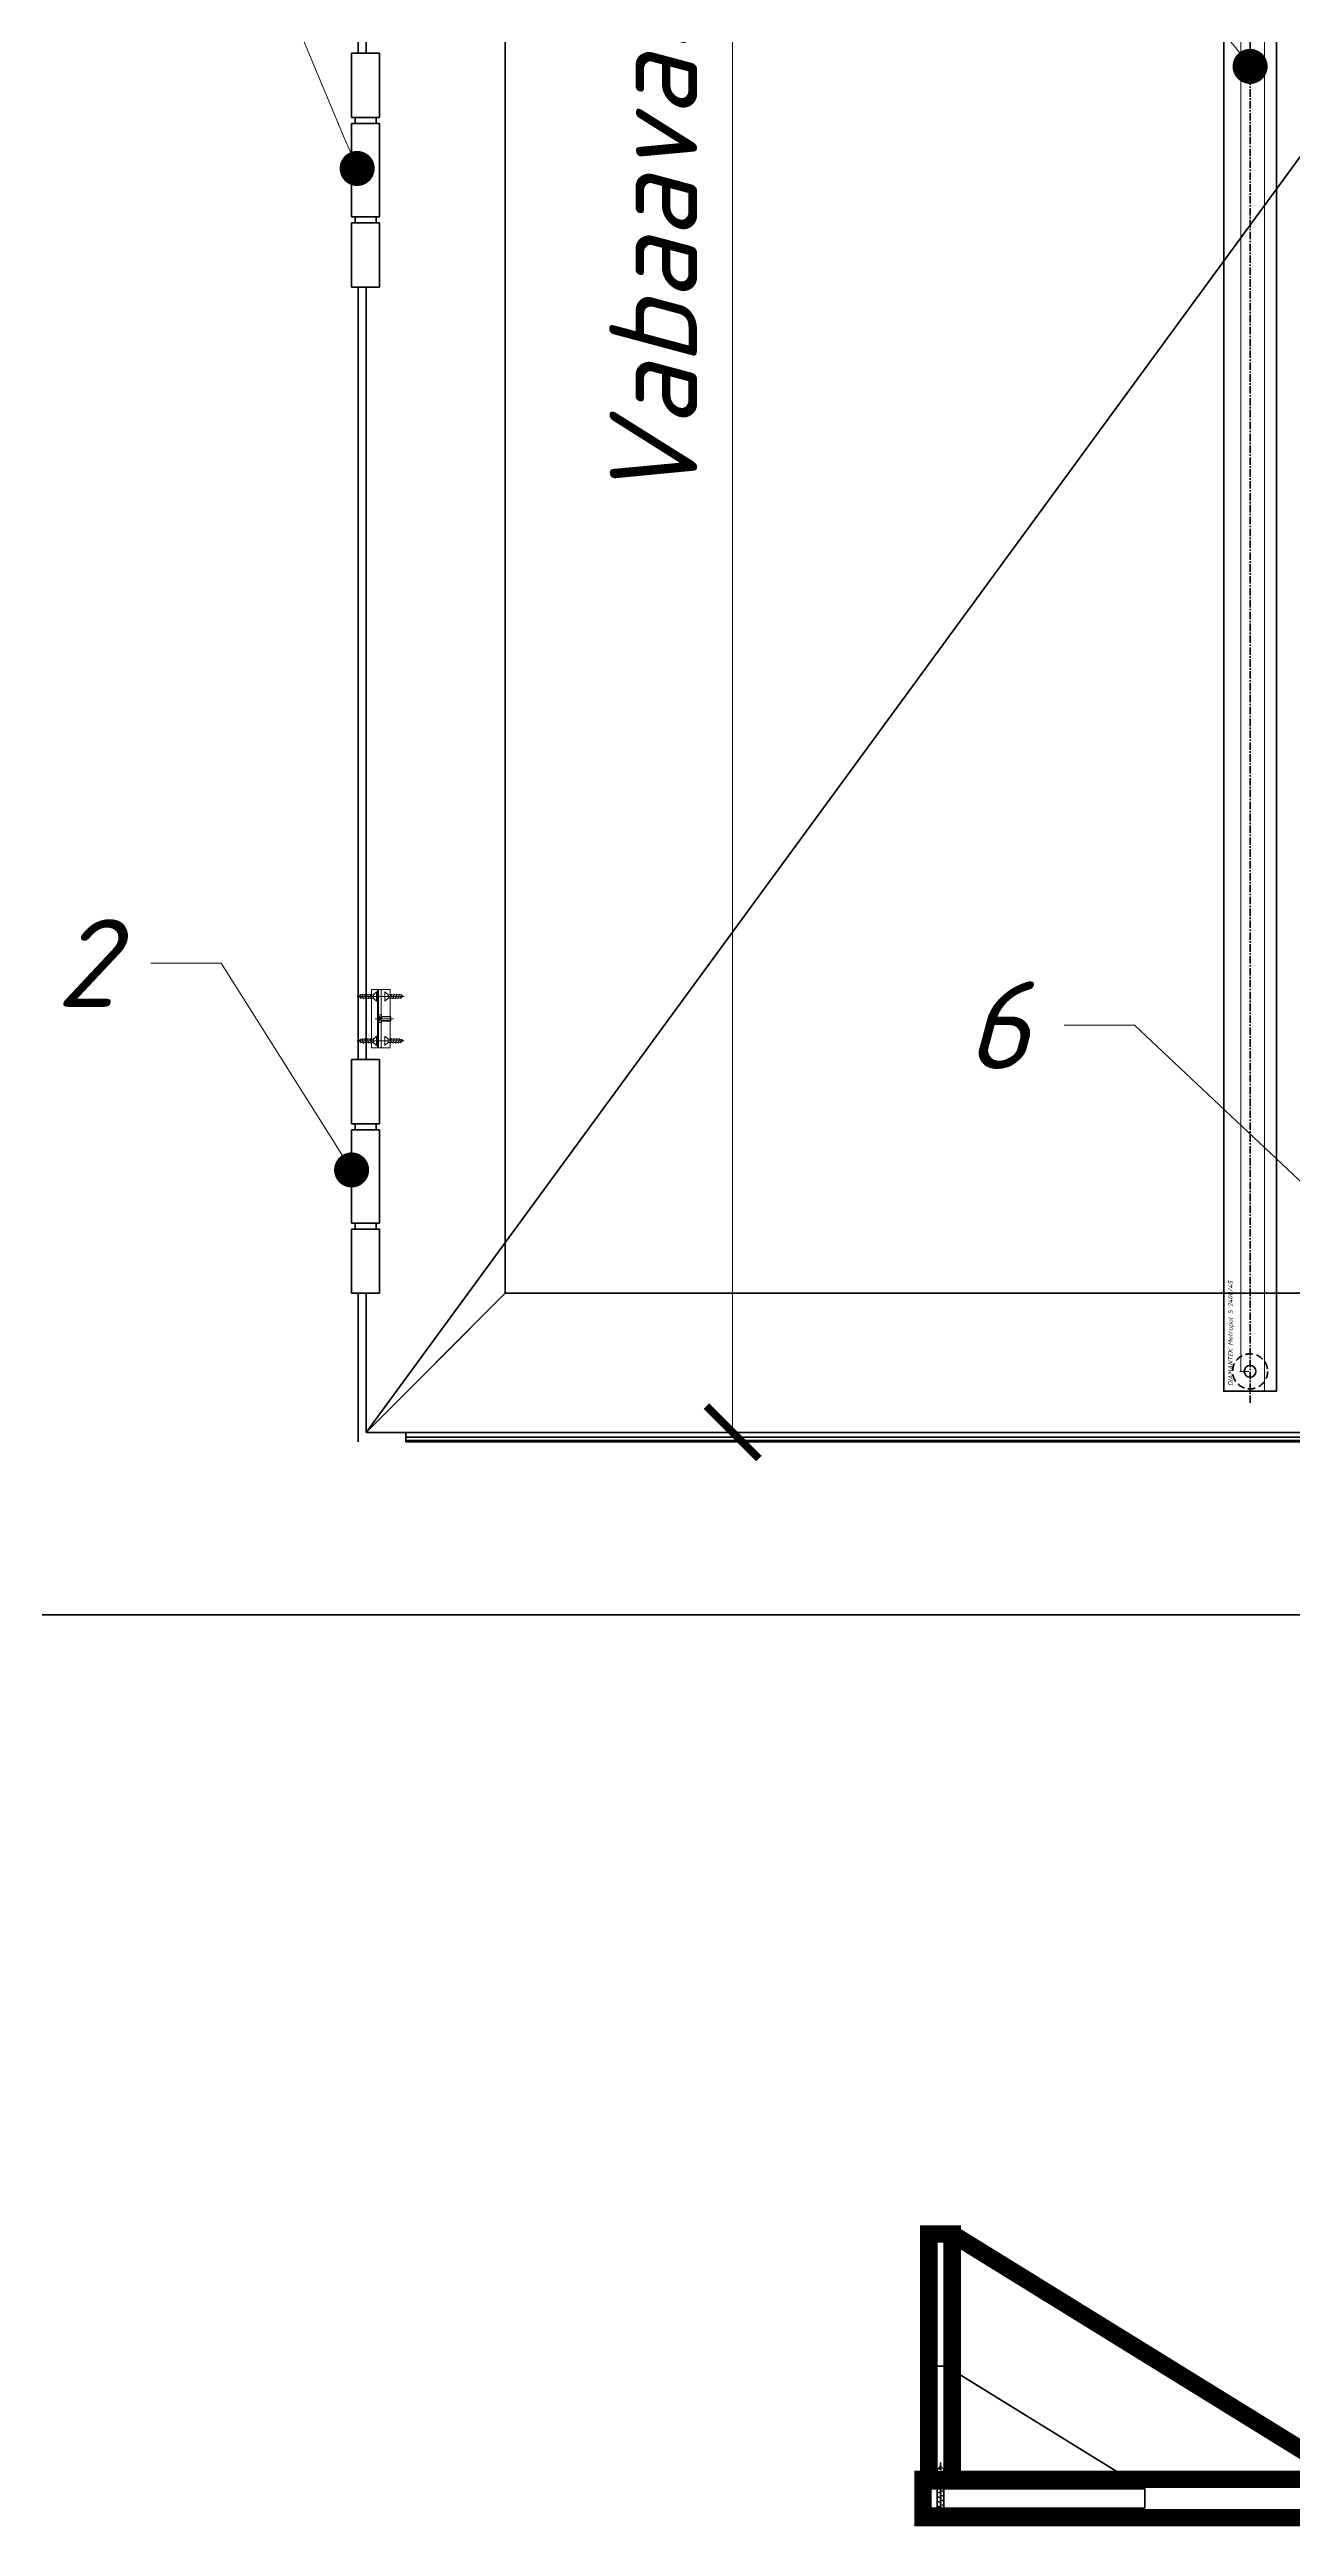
# Model space of a CAD drawing. Header units: millimetres. Extents: x -29692 to 34729, y -8412 to 43293.
# Drawn here: x -29692 to -28629, y -780 to 1339 of the extents above; entities that cross this region are included whole.
import ezdxf
from ezdxf import colors
from ezdxf.entities.mleader import LeaderData, LeaderLine
from ezdxf.math import Vec2, Vec3

# ---------------------------------------------------------------- set-up
doc = ezdxf.new("R2010")
doc.units = ezdxf.units.MM
for name, pattern in [('AUSGEZOGEN', [0]), ('CENTER', [50.8, 31.75, -6.35, 6.35, -6.35]), ('CENTER2', [28.575, 19.05, -3.175, 3.175, -3.175]), ('CONTINU', [0]), ('DASHED', [19.05, 12.7, -6.35]), ('DASHED2', [9.525, 6.35, -3.175])]:
    doc.linetypes.add(name, pattern=pattern)
doc.layers.get('Defpoints').update_dxf_attribs({"color": 4, "lineweight": 35})
for name, color, linetype, lineweight in [('_0_001_Профили', 150, 'Continuous', 35), ('_0_003_Размеры', 132, 'Continuous', 0), ('_0_004_Текст_01', 7, 'Continuous', 18), ('_0_009_Полки СП', 246, 'Continuous', 13), ('Dim', 4, 'Continuous', 18)]:
    doc.layers.add(name, color=color, linetype=linetype, lineweight=lineweight)
doc.layers.add('Defpoints_2', color=4, linetype='Continuous', lineweight=35, plot=False)
doc.layers.add('Ei prindi', color=134, linetype='Continuous', lineweight=18, plot=False)
doc.styles.add('_DZ_2.5', font='isocpeui.ttf', dxfattribs={"height": 2.5})
doc.styles.add('_DZ_4', font='isocpeui.ttf', dxfattribs={"height": 4})
doc.styles.get("Standard").update_dxf_attribs({"font": 'arial.ttf'})
doc.dimstyles.new('_DZ_2.5', dxfattribs={"dimscale": 0, "dimtxt": 2.5, "dimasz": 1.5, "dimexe": 1, "dimexo": 1, "dimgap": 1, "dimtad": 1, "dimdec": 0, "dimzin": 1, "dimdsep": 46, "dimtxsty": '_DZ_2.5', "dimblk": 'ARCHTICK', "dimcen": 0.09, "dimclrd": 256, "dimclre": 256, "dimclrt": 256, "dimadec": 0, "dimazin": 0, "dimtfac": 1, "dimtdec": 0, "dimtofl": 0, "dimtmove": 1, "dimatfit": 2, "dimfxl": 1, "dimtfill": 1, "dimtfillclr": 256, "dimtolj": 1, "dimlwd": 9, "dimlwe": 5, "dimarcsym": 0})

# ---------------------------------------------------------------- blocks, each defined once
blk = doc.blocks.new('Односторонняя полка')
at = {"layer": '_0_009_Полки СП', "linetype": 'Continuous', "ltscale": 5, "const_width": 15}
for points in [[(-10, 226.4), (10, 226.4), (10, 16.4), (-10, 16.4)], [(-15, 16.4), (350, 16.4), (350, -16.4), (-15, -16.4)]]:
    blk.add_lwpolyline(points, close=True, dxfattribs=at)
blk.add_lwpolyline([(350, 16.4), (10, 226.4)], dxfattribs=at)
at = {"layer": 'Defpoints', "linetype": 'Continuous'}
blk.add_line((5, 113.2), (175, 8.2), dxfattribs=at)
blk.add_lwpolyline([(-5, 8.2), (-5, 113.2), (5, 113.2), (5, 8.2)], dxfattribs=at)
at = {"layer": 'Defpoints', "linetype": 'AUSGEZOGEN'}
blk.add_lwpolyline([(2.8, 24.8), (2.8, -8.1), (-2.7, -8.1), (-2.7, 24.8), (0, 27.8)], close=True, dxfattribs=at)
for points in [[(1, 20.7), (-2.7, 21.6)], [(-1.9, 25.8), (1, 25)], [(2.7, 22.6), (-0.7, 23.4)], [(0, 30.8), (0, 24.6)], [(0, 22.4), (0, 22.2)], [(1, 16.7), (-2.7, 17.6)], [(1, 12.6), (-2.7, 13.5)], [(1, 8.6), (-2.7, 9.5)], [(1, 4.6), (-2.7, 5.5)], [(1, 0.5), (-2.7, 1.4)], [(2.8, 18.1), (-0.7, 18.9)], [(2.8, 14.1), (-0.7, 14.9)], [(2.8, 10.1), (-0.7, 10.9)], [(2.8, 6), (-0.7, 6.9)], [(2.8, 2), (-0.7, 2.8)], [(0, 19.8), (0, -8.1), (0, -14.1)], [(0, 10.4), (0, 10.2)], [(-5.4, -8.2), (5.4, -8.2), (5.2, -9.7), (4.1, -11.1), (2.2, -11.8), (-2.3, -11.8), (-4.1, -11.1), (-5.2, -9.7), (-5.4, -8.2)], [(-4.1, -10.3), (4.1, -10.3)], [(1, -3.5), (-2.7, -2.6)], [(1, -7.5), (-2.7, -6.6)], [(2.8, -2), (-0.7, -1.2)], [(2.8, -6), (-0.7, -5.2)]]:
    blk.add_lwpolyline(points, dxfattribs=at)
at = {"layer": 'Defpoints', "linetype": 'Continuous'}
blk.add_lwpolyline([(175, -8.2), (-10, -8.2), (-10, 8.2), (175, 8.2)], close=True, dxfattribs=at)
at = {"layer": 'Defpoints', "linetype": 'Continuous', "ltscale": 5}
blk.add_lwpolyline([(0, -8.2), (0, 8.2)], dxfattribs=at)
blk.add_lwpolyline([(0, -8.2), (0, 8.2)], dxfattribs=at)
blk = doc.blocks.new('_Dot')
at = {"color": 0, "linetype": 'ByBlock', "lineweight": -2}
blk.add_line((-0.5, 0), (-1, 0), dxfattribs=at)
at = {"color": 0, "linetype": 'ByBlock', "const_width": 0.5}
blk.add_lwpolyline([(-0.25, 0, 1), (0.25, 0, 1)], format="xyb", close=True, dxfattribs=at)
blk = doc.blocks.new('_ArchTick')
at = {"color": 0, "linetype": 'ByBlock', "const_width": 0.15}
blk.add_lwpolyline([(-0.5, -0.5), (0.5, 0.5)], dxfattribs=at)
blk = doc.blocks.new('*D865')
at = {"layer": '_0_003_Размеры', "linetype": 'CONTINU', "lineweight": 5, "transparency": 16777216}
blk.add_line((-29078.8, 2603.1), (-29137.8, 2603.1), dxfattribs=at)
at = {"layer": '_0_003_Размеры', "linetype": 'Continuous', "lineweight": 9, "transparency": 16777216}
blk.add_line((-29107.8, 156.1), (-29107.8, 2603.1), dxfattribs=at)
at = {"layer": '_0_003_Размеры', "linetype": 'Continuous', "lineweight": 5, "transparency": 16777216}
blk.add_line((-29078.8, 156.1), (-29137.8, 156.1), dxfattribs=at)
at = {"layer": 'Defpoints', "color": 0, "transparency": 16777216}
for p in [(-29107.8, 2603.1), (-29048.8, 2603.1), (-29048.8, 156.1)]:
    blk.add_point(p, dxfattribs=at)
at = {"layer": '_0_003_Размеры', "lineweight": 9, "transparency": 16777216, "xscale": 45, "yscale": 45, "zscale": 45}
for p, rotation in [((-29107.8, 2603.1), 90), ((-29107.8, 156.1), 270)]:
    blk.add_blockref('_ArchTick', p, dxfattribs=dict(at, rotation=rotation))
at = {"layer": '_0_003_Размеры', "transparency": 16777216, "insert": (-29175.7, 1379.6), "char_height": 75, "attachment_point": 5, "rotation": 90, "style": '_DZ_2.5', "bg_fill": 3, "box_fill_scale": 1.1, "bg_fill_color": 256, "bg_fill_true_color": 13158600, "bg_fill_transparency": 0}
blk.add_mtext('\\A1;Vabaava: 2447 mm', dxfattribs=at)
blk = doc.blocks.new('A$C624E4E20')
at = {"layer": 'Ei prindi', "linetype": 'Continuous', "ltscale": 5}
for p, q in [((-16.5, 25), (-11.4, 25)), ((-16.5, -25), (-16.5, 25)), ((-12, 23), (-14.9, 20.5)), ((-12, 15), (-12, 23)), ((-12, 23), (-11.8, 23)), ((-11.8, 15), (-11.8, 23)), ((-11.4, 25), (-11.4, -25)), ((-0.5, 25), (-10.4, 25)), ((-10.4, 25), (-10.4, -25)), ((-8.1, 25), (-8.1, -25)), ((-5.1, 15), (-5.1, 23)), ((-4.9, 23), (-5.1, 23)), ((-4.9, 23), (-2.1, 20.5)), ((-4.9, 15), (-4.9, 23)), ((-0.5, -25), (-0.5, 25)), ((-27.8, 19), (-26.3, 19.9)), ((-27.8, 19), (-26, 18.2)), ((-26.2, 20.6), (-26.3, 19.9)), ((-26, 18.2), (-26.3, 19.9)), ((-25.4, 17.4), (-26.2, 20.6)), ((-26.2, 20.6), (-25.4, 20.3)), ((-25.4, 17.4), (-26, 18.2)), ((-25.4, 20.3), (-24.4, 20.5)), ((-25.4, 17.4), (-25.1, 17.8)), ((-25.1, 17.8), (-23.7, 17.5)), ((-23.4, 16.9), (-24.4, 21.1)), ((-24.4, 21.1), (-24.4, 20.5)), ((-24.4, 21.1), (-23.6, 20.5)), ((-23.7, 17.5), (-24.4, 20.5)), ((-23.4, 16.9), (-23.7, 17.5)), ((-23.6, 20.5), (-22.1, 20.5)), ((-23.4, 16.9), (-23.1, 17.5)), ((-23.1, 17.5), (-21.4, 17.5)), ((-21.1, 16.9), (-22.1, 21.1)), ((-22.1, 21.1), (-21.3, 20.5)), ((-22.1, 21.1), (-22.1, 20.5)), ((-21.4, 17.5), (-22.1, 20.5)), ((-21.1, 16.9), (-21.4, 17.5)), ((-21.3, 20.5), (-19.8, 20.5)), ((-21.1, 16.9), (-20.8, 17.5)), ((-20.8, 17.5), (-19.1, 17.5)), ((-19.8, 21.1), (-19.8, 20.5)), ((-19.8, 21.1), (-19, 20.5)), ((-18.8, 16.9), (-19.8, 21.1)), ((-19.1, 17.5), (-19.8, 20.5)), ((-18.8, 16.9), (-19.1, 17.5)), ((-19, 20.5), (-17.5, 20.5)), ((-18.8, 16.9), (-18.6, 17.5)), ((-18.6, 17.5), (-16.9, 17.5)), ((-16.6, 16.9), (-17.5, 21.1)), ((-17.5, 21.1), (-16.7, 20.5)), ((-17.5, 21.1), (-17.5, 20.5)), ((-16.9, 17.5), (-17.5, 20.5)), ((-16.6, 16.9), (-16.9, 17.5)), ((-16.7, 20.5), (-14.9, 20.5)), ((-16.6, 16.9), (-16.3, 17.5)), ((-16.3, 17.5), (-14.9, 17.5)), ((-14.9, 20.5), (-14.9, 17.5)), ((-12, 15), (-14.9, 17.5)), ((-12, 15), (-11.8, 15)), ((-10.6, 19), (4.8, 19)), ((-4.9, 15), (-5.1, 15)), ((-4.9, 15), (-2.1, 17.5)), ((-2.1, 20.5), (-2.1, 17.5)), ((-0.2, 20.5), (-2.1, 20.5)), ((-0.7, 17.5), (-2.1, 17.5)), ((-0.4, 16.9), (-0.7, 17.5)), ((-0.4, 16.9), (0.6, 21.1)), ((-0.4, 16.9), (-0.1, 17.5)), ((0.6, 21.1), (-0.2, 20.5)), ((-0.1, 17.5), (0.6, 20.5)), ((1.6, 17.5), (-0.1, 17.5)), ((0.6, 21.1), (0.6, 20.5)), ((2.1, 20.5), (0.6, 20.5)), ((1.9, 16.9), (1.6, 17.5)), ((1.9, 16.9), (2.9, 21.1)), ((1.9, 16.9), (2.2, 17.5)), ((2.9, 21.1), (2.1, 20.5)), ((2.2, 17.5), (2.9, 20.5)), ((3.9, 17.5), (2.2, 17.5)), ((2.9, 21.1), (2.9, 20.5)), ((4.4, 20.5), (2.9, 20.5)), ((4.2, 16.9), (3.9, 17.5)), ((4.2, 16.9), (5.2, 21.1)), ((4.2, 16.9), (4.5, 17.5)), ((5.2, 21.1), (4.4, 20.5)), ((4.5, 17.5), (5.2, 20.5)), ((6.2, 17.5), (4.5, 17.5)), ((5.2, 21.1), (5.2, 20.5)), ((6.7, 20.5), (5.2, 20.5)), ((6.5, 16.9), (6.2, 17.5)), ((6.5, 16.9), (7.4, 21.1)), ((6.5, 16.9), (6.8, 17.5)), ((7.4, 21.1), (6.7, 20.5)), ((6.8, 17.5), (7.4, 20.5)), ((8.1, 17.8), (6.8, 17.5)), ((7.4, 21.1), (7.4, 20.5)), ((8.5, 20.3), (7.4, 20.5)), ((8.4, 17.4), (8.1, 17.8)), ((8.4, 17.4), (9.2, 20.6)), ((8.4, 17.4), (9, 18.2)), ((9.2, 20.6), (8.5, 20.3)), ((9, 18.2), (9.4, 19.9)), ((10.9, 19), (9, 18.2)), ((9.2, 20.6), (9.4, 19.9)), ((10.9, 19), (9.4, 19.9)), ((-27.8, -19), (-26.3, -18.1)), ((-27.8, -19), (-26, -19.8)), ((-26.2, -17.4), (-26.3, -18.1)), ((-26, -19.8), (-26.3, -18.1)), ((-25.4, -20.6), (-26.2, -17.4)), ((-26.2, -17.4), (-25.4, -17.7)), ((-25.4, -20.6), (-26, -19.8)), ((-25.4, -17.7), (-24.4, -17.5)), ((-25.4, -20.6), (-25.1, -20.2)), ((-25.1, -20.2), (-23.7, -20.5)), ((-23.4, -21.1), (-24.4, -16.9)), ((-24.4, -16.9), (-24.4, -17.5)), ((-24.4, -16.9), (-23.6, -17.5)), ((-23.7, -20.5), (-24.4, -17.5)), ((-23.4, -21.1), (-23.7, -20.5)), ((-23.6, -17.5), (-22.1, -17.5)), ((-23.4, -21.1), (-23.1, -20.5)), ((-23.1, -20.5), (-21.4, -20.5)), ((-21.1, -21.1), (-22.1, -16.9)), ((-22.1, -16.9), (-21.3, -17.5)), ((-22.1, -16.9), (-22.1, -17.5)), ((-21.4, -20.5), (-22.1, -17.5)), ((-21.1, -21.1), (-21.4, -20.5)), ((-21.3, -17.5), (-19.8, -17.5)), ((-21.1, -21.1), (-20.8, -20.5)), ((-20.8, -20.5), (-19.1, -20.5)), ((-19.8, -16.9), (-19.8, -17.5)), ((-19.8, -16.9), (-19, -17.5)), ((-18.8, -21.1), (-19.8, -16.9)), ((-19.1, -20.5), (-19.8, -17.5)), ((-18.8, -21.1), (-19.1, -20.5)), ((-19, -17.5), (-17.5, -17.5)), ((-18.8, -21.1), (-18.6, -20.5)), ((-18.6, -20.5), (-16.9, -20.5)), ((-17.5, -16.9), (-16.7, -17.5)), ((-17.5, -16.9), (-17.5, -17.5)), ((-16.6, -21.1), (-17.5, -16.9)), ((-16.9, -20.5), (-17.5, -17.5)), ((-16.6, -21.1), (-16.9, -20.5)), ((-16.7, -17.5), (-14.9, -17.5)), ((-16.6, -21.1), (-16.3, -20.5)), ((-16.3, -20.5), (-14.9, -20.5)), ((-12, -15), (-14.9, -17.5)), ((-14.9, -17.5), (-14.9, -20.5)), ((-12, -23), (-14.9, -20.5)), ((-12, -23), (-12, -15)), ((-12, -15), (-11.8, -15)), ((-11.8, -23), (-11.8, -15)), ((-10.6, -19), (4.8, -19)), ((-5.1, -23), (-5.1, -15)), ((-4.9, -15), (-5.1, -15)), ((-4.9, -15), (-2.1, -17.5)), ((-4.9, -23), (-4.9, -15)), ((-4.9, -23), (-2.1, -20.5)), ((-2.1, -17.5), (-2.1, -20.5)), ((-0.2, -17.5), (-2.1, -17.5)), ((-0.7, -20.5), (-2.1, -20.5)), ((-0.4, -21.1), (-0.7, -20.5)), ((-0.4, -21.1), (0.6, -16.9)), ((-0.4, -21.1), (-0.1, -20.5)), ((0.6, -16.9), (-0.2, -17.5)), ((-0.1, -20.5), (0.6, -17.5)), ((1.6, -20.5), (-0.1, -20.5)), ((0.6, -16.9), (0.6, -17.5)), ((2.1, -17.5), (0.6, -17.5)), ((1.9, -21.1), (1.6, -20.5)), ((1.9, -21.1), (2.9, -16.9)), ((1.9, -21.1), (2.2, -20.5)), ((2.9, -16.9), (2.1, -17.5)), ((2.2, -20.5), (2.9, -17.5)), ((3.9, -20.5), (2.2, -20.5)), ((2.9, -16.9), (2.9, -17.5)), ((4.4, -17.5), (2.9, -17.5)), ((4.2, -21.1), (3.9, -20.5)), ((4.2, -21.1), (5.2, -16.9)), ((4.2, -21.1), (4.5, -20.5)), ((5.2, -16.9), (4.4, -17.5)), ((4.5, -20.5), (5.2, -17.5)), ((6.2, -20.5), (4.5, -20.5)), ((5.2, -16.9), (5.2, -17.5)), ((6.7, -17.5), (5.2, -17.5)), ((6.5, -21.1), (6.2, -20.5)), ((6.5, -21.1), (7.4, -16.9)), ((6.5, -21.1), (6.8, -20.5)), ((7.4, -16.9), (6.7, -17.5)), ((6.8, -20.5), (7.4, -17.5)), ((8.1, -20.2), (6.8, -20.5)), ((7.4, -16.9), (7.4, -17.5)), ((8.5, -17.7), (7.4, -17.5)), ((8.4, -20.6), (8.1, -20.2)), ((8.4, -20.6), (9.2, -17.4)), ((8.4, -20.6), (9, -19.8)), ((9.2, -17.4), (8.5, -17.7)), ((9, -19.8), (9.4, -18.1)), ((10.9, -19), (9, -19.8)), ((9.2, -17.4), (9.4, -18.1)), ((10.9, -19), (9.4, -18.1)), ((-11.4, -25), (-16.5, -25)), ((-12, -23), (-11.8, -23)), ((-10.4, -25), (-0.5, -25)), ((-4.9, -23), (-5.1, -23))]:
    blk.add_line(p, q, dxfattribs=at)
at = {"layer": 'Ei prindi', "linetype": 'CENTER', "ltscale": 0.05}
for p, q in [((-28.6, 19), (-11, 19)), ((11.6, 19), (-5.9, 19)), ((-28.6, -19), (-11, -19)), ((11.6, -19), (-5.9, -19))]:
    blk.add_line(p, q, dxfattribs=at)
at = {"layer": 'Ei prindi', "linetype": 'DASHED2', "ltscale": 0.2}
for p, q in [((-10.9, 1.7), (-9.4, 1.7)), ((-10.9, 0.9), (-9.4, 0.9)), ((-8.6, 0), (-9.4, 1.7)), ((-10.9, -0.9), (-9.4, -0.9)), ((-9.4, -1.7), (-10.9, -1.7)), ((-9.4, -1.7), (-8.6, 0))]:
    blk.add_line(p, q, dxfattribs=at)
at = {"layer": 'Ei prindi'}
for p, q in [((-7.9, 2), (-0.4, 2)), ((-7.9, 1.5), (0.1, 1.5)), ((-0.4, 2), (0.1, 1.5)), ((-0.4, 2), (-0.4, -2)), ((0.1, 1.5), (0.1, -1.5)), ((-7.9, -1.5), (0.1, -1.5)), ((-7.9, -2), (-0.4, -2)), ((-0.4, -2), (0.1, -1.5))]:
    blk.add_line(p, q, dxfattribs=at)
at = {"layer": 'Ei prindi', "linetype": 'CENTER2', "ltscale": 0.1}
blk.add_line((-13.4, 0), (2.5, 0), dxfattribs=at)
at = {"layer": 'Ei prindi', "ltscale": 5}
blk.add_lwpolyline([(-7.9, 3.4), (-10.1, 3.4, 0.414214), (-10.9, 2.6), (-10.9, -2.6, 0.414214), (-10.1, -3.4), (-7.9, -3.4)], format="xyb", close=True, dxfattribs=at)
at = {"layer": 'Ei prindi', "linetype": 'DASHED2', "ltscale": 0.2}
for centre, radius, start, end in [((-10.5, 1.3), 1.2, 338.8711, 21.1289), ((-14, 0), 4.68, 349.345, 10.655), ((-10.5, -1.3), 1.2, 338.8711, 21.1289)]:
    blk.add_arc(centre, radius, start, end, dxfattribs=at)
at = {"layer": 'Ei prindi', "linetype": 'Continuous', "ltscale": 5, "char_height": 0.2}
for insert, attachment_point in [((-14.8, 19.3), 1), ((-2.2, 19.3), 3), ((-14.8, -18.7), 1), ((-2.2, -18.7), 3)]:
    blk.add_mtext_dynamic_manual_height_columns('DIN7982 D4,2x16mm\\P(RST A2 või A4)', width=4.121, gutter_width=12.5, heights=[1.04], dxfattribs=dict(at, insert=insert, attachment_point=attachment_point))
blk = doc.blocks.new('*D902')
at = {"layer": 'Defpoints', "color": 0, "linetype": 'Continuous', "ltscale": 5, "transparency": 16777216}
for p in [(22.5, 2347), (12.4, -17), (22.5, -17)]:
    blk.add_point(p, dxfattribs=at)
at = {"layer": 'Defpoints_2', "linetype": 'Continuous', "lineweight": 5, "ltscale": 5, "transparency": 16777216}
blk.add_line((21.5, 2347), (11.4, 2347), dxfattribs=at)
at = {"layer": 'Defpoints_2', "linetype": 'Continuous', "lineweight": 9, "ltscale": 5, "transparency": 16777216}
blk.add_line((12.4, 2347), (12.4, -17), dxfattribs=at)
at = {"layer": 'Defpoints_2', "linetype": 'CONTINU', "lineweight": 5, "ltscale": 5, "transparency": 16777216}
blk.add_line((21.5, -17), (11.4, -17), dxfattribs=at)
at = {"layer": 'Defpoints_2', "linetype": 'Continuous', "lineweight": 9, "ltscale": 5, "transparency": 16777216, "xscale": 1.5, "yscale": 1.5, "zscale": 1.5}
for p, rotation in [((12.4, 2347), 90), ((12.4, -17), 270)]:
    blk.add_blockref('_ArchTick', p, dxfattribs=dict(at, rotation=rotation))
at = {"layer": 'Defpoints_2', "linetype": 'Continuous', "ltscale": 5, "transparency": 16777216, "insert": (10.2, 1165), "char_height": 2.5, "attachment_point": 5, "rotation": 90, "style": '_DZ_2.5', "bg_fill": 3, "box_fill_scale": 1.1, "bg_fill_color": 256, "bg_fill_true_color": 13158600, "bg_fill_transparency": 0}
blk.add_mtext('\\A1;2364', dxfattribs=at)
blk = doc.blocks.new('*D901')
at = {"layer": 'Defpoints', "color": 0, "linetype": 'Continuous', "ltscale": 5, "transparency": 16777216}
for p in [(0, 2330), (0, 0), (-7.9, 0)]:
    blk.add_point(p, dxfattribs=at)
at = {"layer": 'Defpoints_2', "linetype": 'Continuous', "lineweight": 5, "ltscale": 5, "transparency": 16777216}
blk.add_line((-1, 2330), (-8.9, 2330), dxfattribs=at)
at = {"layer": 'Defpoints_2', "linetype": 'Continuous', "lineweight": 9, "ltscale": 5, "transparency": 16777216}
blk.add_line((-7.9, 2330), (-7.9, 0), dxfattribs=at)
at = {"layer": 'Defpoints_2', "linetype": 'CONTINU', "lineweight": 5, "ltscale": 5, "transparency": 16777216}
blk.add_line((-1, 0), (-8.9, 0), dxfattribs=at)
at = {"layer": 'Defpoints_2', "linetype": 'Continuous', "lineweight": 9, "ltscale": 5, "transparency": 16777216, "xscale": 1.5, "yscale": 1.5, "zscale": 1.5}
for p, rotation in [((-7.9, 2330), 90), ((-7.9, 0), 270)]:
    blk.add_blockref('_ArchTick', p, dxfattribs=dict(at, rotation=rotation))
at = {"layer": 'Defpoints_2', "linetype": 'Continuous', "ltscale": 5, "transparency": 16777216, "insert": (-10.2, 1165), "char_height": 2.5, "attachment_point": 5, "rotation": 90, "style": '_DZ_2.5', "bg_fill": 3, "box_fill_scale": 1.1, "bg_fill_color": 256, "bg_fill_true_color": 13158600, "bg_fill_transparency": 0}
blk.add_mtext('\\A1;2330', dxfattribs=at)
blk = doc.blocks.new('A$Cdc8cdd52')
at = {"layer": 'Defpoints'}
for p, q in [((126, 127), (126, 2329)), ((0, 1188), (0, 1849)), ((7, 1228), (7, 1188)), ((-5.2, 1188), (-5.5, 1188)), ((-5.5, 1188), (-5.5, 1133)), ((-2.5, 1188), (-5.2, 1188)), ((2.2, 1188), (-2.5, 1188)), ((7.9, 1188), (2.2, 1188)), ((13.3, 1188), (7.9, 1188)), ((17.1, 1188), (13.3, 1188)), ((18.5, 1188), (17.1, 1188)), ((18.5, 1133), (18.5, 1188)), ((-5.5, 1133), (-5.2, 1133)), ((-5.5, 1128), (-5.5, 1048)), ((-5.2, 1128), (-5.5, 1128)), ((-5.2, 1133), (-2.5, 1133)), ((-2.5, 1128), (-5.2, 1128)), ((-2.5, 1133), (2.2, 1133)), ((-2.5, 1133), (-2.5, 1128)), ((2.2, 1128), (-2.5, 1128)), ((2.2, 1133), (7.9, 1133)), ((7.9, 1128), (2.2, 1128)), ((7.9, 1133), (13.3, 1133)), ((13.3, 1128), (7.9, 1128)), ((13.3, 1133), (17.1, 1133)), ((17.1, 1128), (13.3, 1128)), ((15.5, 1128), (15.5, 1133)), ((17.1, 1133), (18.5, 1133)), ((18.5, 1128), (17.1, 1128)), ((18.5, 1048), (18.5, 1128)), ((-5.5, 1048), (-5.2, 1048)), ((-5.5, 1043), (-5.5, 988)), ((-5.2, 1043), (-5.5, 1043)), ((-5.2, 1048), (-2.5, 1048)), ((-2.5, 1043), (-5.2, 1043)), ((-2.5, 1048), (2.2, 1048)), ((-2.5, 1048), (-2.5, 1043)), ((2.2, 1043), (-2.5, 1043)), ((2.2, 1048), (7.9, 1048)), ((7.9, 1043), (2.2, 1043)), ((7.9, 1048), (13.3, 1048)), ((13.3, 1043), (7.9, 1043)), ((13.3, 1048), (17.1, 1048)), ((17.1, 1043), (13.3, 1043)), ((15.5, 1043), (15.5, 1048)), ((17.1, 1048), (18.5, 1048)), ((18.5, 1043), (17.1, 1043)), ((18.5, 988), (18.5, 1043)), ((-5.5, 988), (-5.2, 988)), ((-5.2, 988), (-2.5, 988)), ((-2.5, 988), (2.2, 988)), ((0, 327), (0, 988)), ((2.2, 988), (7.9, 988)), ((7, 988), (7, 327)), ((7.9, 988), (13.3, 988)), ((13.3, 988), (17.1, 988)), ((17.1, 988), (18.5, 988)), ((-5.2, 327), (-5.5, 327)), ((-5.5, 327), (-5.5, 272)), ((-2.5, 327), (-5.2, 327)), ((2.2, 327), (-2.5, 327)), ((7.9, 327), (2.2, 327)), ((13.3, 327), (7.9, 327)), ((17.1, 327), (13.3, 327)), ((18.5, 327), (17.1, 327)), ((18.5, 272), (18.5, 327)), ((-5.5, 272), (-5.2, 272)), ((-5.5, 267), (-5.5, 187)), ((-5.2, 267), (-5.5, 267)), ((-5.2, 272), (-2.5, 272)), ((-2.5, 267), (-5.2, 267)), ((-2.5, 272), (2.2, 272)), ((-2.5, 272), (-2.5, 267)), ((2.2, 267), (-2.5, 267)), ((2.2, 272), (7.9, 272)), ((7.9, 267), (2.2, 267)), ((7.9, 272), (13.3, 272)), ((13.3, 267), (7.9, 267)), ((13.3, 272), (17.1, 272)), ((17.1, 267), (13.3, 267)), ((15.5, 267), (15.5, 272)), ((17.1, 272), (18.5, 272)), ((18.5, 267), (17.1, 267)), ((18.5, 187), (18.5, 267)), ((-5.5, 187), (-5.2, 187)), ((-5.5, 182), (-5.5, 127)), ((-5.2, 182), (-5.5, 182)), ((-5.2, 187), (-2.5, 187)), ((-2.5, 182), (-5.2, 182)), ((-2.5, 187), (2.2, 187)), ((-2.5, 187), (-2.5, 182)), ((2.2, 182), (-2.5, 182)), ((2.2, 187), (7.9, 187)), ((7.9, 182), (2.2, 182)), ((7.9, 187), (13.3, 187)), ((13.3, 182), (7.9, 182)), ((13.3, 187), (17.1, 187)), ((17.1, 182), (13.3, 182)), ((15.5, 182), (15.5, 187)), ((17.1, 187), (18.5, 187)), ((18.5, 182), (17.1, 182)), ((18.5, 127), (18.5, 182)), ((-5.5, 127), (-5.2, 127)), ((-5.2, 127), (-2.5, 127)), ((-2.5, 127), (2.2, 127)), ((0, 0), (0, 127)), ((2.2, 127), (7.9, 127)), ((126, 127), (7, 8)), ((7, 127), (7, 8)), ((7.9, 127), (13.3, 127)), ((13.3, 127), (17.1, 127)), ((17.1, 127), (18.5, 127)), ((66.5, 67.5), (126, 127)), ((813.5, 127), (126, 127)), ((27.5, 28.5), (66.5, 67.5)), ((7, 8), (27.5, 28.5)), ((7, 8), (900.5, 8)), ((41, 8), (41, 4)), ((1799, 4), (41, 4)), ((41, 4), (41, 3.5)), ((41, 3.5), (41, 3.1)), ((41, 3.1), (41, 1)), ((920, 1), (41, 1)), ((41, 1), (41, 0)), ((41, 0), (920, 0))]:
    blk.add_line(p, q, dxfattribs=at)
blk.add_lwpolyline([(7, 8), (900.5, 1228), (7, 2448)], dxfattribs=at)
blk = doc.blocks.new('A$Ca18329d7')
at = {"layer": '_0_001_Профили', "color": 9, "linetype": 'CENTER', "ltscale": 0.2}
blk.add_line((0, -27), (0, 2357), dxfattribs=at)
at = {"layer": '_0_001_Профили', "color": 9, "linetype": 'Continuous', "ltscale": 5}
blk.add_lwpolyline([(-22.5, 2347), (22.5, 2347), (22.5, -17), (-22.5, -17)], close=True, dxfattribs=at)
at = {"layer": 'Defpoints_2', "linetype": 'Continuous', "ltscale": 5}
dim = blk.add_linear_dim(base=(12.4, -17), p1=(22.5, 2347), p2=(22.5, -17), angle=90, dimstyle='_DZ_2.5', dxfattribs=at)
dim.commit()
dim.dimension.update_dxf_attribs({"geometry": '*D902', "text_midpoint": (10.2, 1165)})
dim = blk.add_linear_dim(base=(-7.9, 0), p1=(0, 2330), p2=(0, 0), angle=90, dimstyle='_DZ_2.5', dxfattribs=at)
dim.commit()
dim.dimension.update_dxf_attribs({"geometry": '*D901', "text_midpoint": (-10.2, 1165)})
at = {"layer": '_0_001_Профили', "color": 9, "linetype": 'DASHED', "ltscale": 0.5}
blk.add_circle((0, 0), 15, dxfattribs=at)
at = {"layer": '_0_001_Профили', "color": 9, "linetype": 'Continuous', "ltscale": 5}
blk.add_circle((0, 0), 5, dxfattribs=at)
at = {"layer": 'Defpoints_2', "linetype": 'Continuous', "ltscale": 5, "insert": (-18.8, -12.6), "char_height": 4, "width": 142.422, "attachment_point": 1, "rotation": 90, "style": '_DZ_4'}
blk.add_mtext('DIAMANTEK Metropol S 2400/45', dxfattribs=at)

msp = doc.modelspace()

# ---------------------------------------------------------------- linework, layer by layer
at = {"layer": 'Defpoints', "color": 6}
msp.add_xline((0, 0), (1, 0), dxfattribs=at)
at = {"layer": 'Ei prindi', "linetype": 'Continuous', "ltscale": 5}
for p, q in [((-29428.255, 529.09), (-29426.761, 530.009)), ((-29426.611, 530.684), (-29426.761, 530.009)), ((-29426.423, 528.333), (-29426.761, 530.009)), ((-29425.825, 527.497), (-29426.611, 530.684)), ((-29426.611, 530.684), (-29425.848, 530.406)), ((-29425.848, 530.406), (-29424.836, 530.569)), ((-29423.888, 526.99), (-29424.837, 531.19)), ((-29424.837, 531.19), (-29424.836, 530.569)), ((-29424.837, 531.19), (-29424.073, 530.569)), ((-29424.183, 527.612), (-29424.836, 530.569)), ((-29424.073, 530.569), (-29422.545, 530.569)), ((-29421.597, 526.99), (-29422.546, 531.19)), ((-29422.546, 531.19), (-29421.782, 530.569)), ((-29422.546, 531.19), (-29422.545, 530.569)), ((-29421.892, 527.612), (-29422.545, 530.569)), ((-29421.782, 530.569), (-29420.254, 530.569)), ((-29420.255, 531.19), (-29420.254, 530.569)), ((-29420.255, 531.19), (-29419.491, 530.569)), ((-29419.306, 526.99), (-29420.255, 531.19)), ((-29419.601, 527.612), (-29420.254, 530.569)), ((-29419.491, 530.569), (-29417.963, 530.569)), ((-29417.015, 526.99), (-29417.964, 531.19)), ((-29417.964, 531.19), (-29417.201, 530.569)), ((-29417.964, 531.19), (-29417.963, 530.569)), ((-29417.31, 527.612), (-29417.963, 530.569)), ((-29417.201, 530.569), (-29415.319, 530.569)), ((-29416.927, 535.09), (-29411.855, 535.09)), ((-29416.927, 485.09), (-29416.927, 535.09)), ((-29412.484, 533.14), (-29415.319, 530.569)), ((-29415.319, 530.569), (-29415.319, 527.612)), ((-29412.484, 525.04), (-29412.484, 533.14)), ((-29412.484, 533.14), (-29412.255, 533.14)), ((-29412.255, 525.04), (-29412.255, 533.14)), ((-29411.855, 535.09), (-29411.855, 485.09)), ((-29400.925, 535.09), (-29410.881, 535.09)), ((-29410.881, 535.09), (-29410.881, 485.09)), ((-29408.533, 535.09), (-29408.533, 485.09)), ((-29405.597, 525.04), (-29405.597, 533.14)), ((-29405.368, 533.14), (-29405.597, 533.14)), ((-29405.368, 533.14), (-29402.532, 530.569)), ((-29405.368, 525.04), (-29405.368, 533.14)), ((-29402.532, 530.569), (-29402.532, 527.612)), ((-29400.651, 530.569), (-29402.532, 530.569)), ((-29400.925, 485.09), (-29400.925, 535.09)), ((-29400.837, 526.99), (-29399.887, 531.19)), ((-29399.887, 531.19), (-29400.651, 530.569)), ((-29400.542, 527.612), (-29399.888, 530.569)), ((-29399.887, 531.19), (-29399.888, 530.569)), ((-29398.36, 530.569), (-29399.888, 530.569)), ((-29398.546, 526.99), (-29397.597, 531.19)), ((-29397.597, 531.19), (-29398.36, 530.569)), ((-29398.251, 527.612), (-29397.597, 530.569)), ((-29397.597, 531.19), (-29397.597, 530.569)), ((-29396.069, 530.569), (-29397.597, 530.569)), ((-29396.255, 526.99), (-29395.306, 531.19)), ((-29395.306, 531.19), (-29396.069, 530.569)), ((-29395.96, 527.612), (-29395.306, 530.569)), ((-29395.306, 531.19), (-29395.306, 530.569)), ((-29393.779, 530.569), (-29395.306, 530.569)), ((-29393.964, 526.99), (-29393.015, 531.19)), ((-29393.015, 531.19), (-29393.779, 530.569)), ((-29393.669, 527.612), (-29393.016, 530.569)), ((-29393.015, 531.19), (-29393.016, 530.569)), ((-29392.004, 530.406), (-29393.016, 530.569)), ((-29392.027, 527.497), (-29391.24, 530.684)), ((-29391.24, 530.684), (-29392.004, 530.406)), ((-29391.428, 528.333), (-29391.091, 530.009)), ((-29391.24, 530.684), (-29391.091, 530.009)), ((-29389.597, 529.09), (-29391.091, 530.009)), ((-29428.255, 529.09), (-29426.423, 528.333)), ((-29425.825, 527.497), (-29426.423, 528.333)), ((-29425.825, 527.497), (-29425.53, 527.862)), ((-29425.53, 527.862), (-29424.183, 527.612)), ((-29423.888, 526.99), (-29424.183, 527.612)), ((-29423.888, 526.99), (-29423.593, 527.612)), ((-29423.593, 527.612), (-29421.892, 527.612)), ((-29421.597, 526.99), (-29421.892, 527.612)), ((-29421.597, 526.99), (-29421.302, 527.612)), ((-29421.302, 527.612), (-29419.601, 527.612)), ((-29419.306, 526.99), (-29419.601, 527.612)), ((-29419.306, 526.99), (-29419.011, 527.612)), ((-29419.011, 527.612), (-29417.31, 527.612)), ((-29417.015, 526.99), (-29417.31, 527.612)), ((-29417.015, 526.99), (-29416.72, 527.612)), ((-29416.72, 527.612), (-29415.319, 527.612)), ((-29412.484, 525.04), (-29415.319, 527.612)), ((-29412.484, 525.04), (-29412.255, 525.04)), ((-29411.091, 529.09), (-29395.658, 529.09)), ((-29405.368, 525.04), (-29405.597, 525.04)), ((-29405.368, 525.04), (-29402.532, 527.612)), ((-29401.132, 527.612), (-29402.532, 527.612)), ((-29400.837, 526.99), (-29401.132, 527.612)), ((-29400.837, 526.99), (-29400.542, 527.612)), ((-29398.841, 527.612), (-29400.542, 527.612)), ((-29398.546, 526.99), (-29398.841, 527.612)), ((-29398.546, 526.99), (-29398.251, 527.612)), ((-29396.55, 527.612), (-29398.251, 527.612)), ((-29396.255, 526.99), (-29396.55, 527.612)), ((-29396.255, 526.99), (-29395.96, 527.612)), ((-29394.259, 527.612), (-29395.96, 527.612)), ((-29393.964, 526.99), (-29394.259, 527.612)), ((-29393.964, 526.99), (-29393.669, 527.612)), ((-29392.322, 527.862), (-29393.669, 527.612)), ((-29392.027, 527.497), (-29392.322, 527.862)), ((-29392.027, 527.497), (-29391.428, 528.333)), ((-29389.597, 529.09), (-29391.428, 528.333)), ((-29428.255, 491.09), (-29426.761, 492.009)), ((-29428.255, 491.09), (-29426.423, 490.333)), ((-29426.611, 492.684), (-29426.761, 492.009)), ((-29426.423, 490.333), (-29426.761, 492.009)), ((-29425.825, 489.497), (-29426.611, 492.684)), ((-29426.611, 492.684), (-29425.848, 492.406)), ((-29425.825, 489.497), (-29426.423, 490.333)), ((-29425.848, 492.406), (-29424.836, 492.569)), ((-29425.825, 489.497), (-29425.53, 489.862)), ((-29425.53, 489.862), (-29424.183, 489.612)), ((-29423.888, 488.99), (-29424.837, 493.19)), ((-29424.837, 493.19), (-29424.836, 492.569)), ((-29424.837, 493.19), (-29424.073, 492.569)), ((-29424.183, 489.612), (-29424.836, 492.569)), ((-29423.888, 488.99), (-29424.183, 489.612)), ((-29424.073, 492.569), (-29422.545, 492.569)), ((-29423.888, 488.99), (-29423.593, 489.612)), ((-29423.593, 489.612), (-29421.892, 489.612)), ((-29421.597, 488.99), (-29422.546, 493.19)), ((-29422.546, 493.19), (-29421.782, 492.569)), ((-29422.546, 493.19), (-29422.545, 492.569)), ((-29421.892, 489.612), (-29422.545, 492.569)), ((-29421.597, 488.99), (-29421.892, 489.612)), ((-29421.782, 492.569), (-29420.254, 492.569)), ((-29421.597, 488.99), (-29421.302, 489.612)), ((-29421.302, 489.612), (-29419.601, 489.612)), ((-29420.255, 493.19), (-29420.254, 492.569)), ((-29420.255, 493.19), (-29419.491, 492.569)), ((-29419.306, 488.99), (-29420.255, 493.19)), ((-29419.601, 489.612), (-29420.254, 492.569)), ((-29419.306, 488.99), (-29419.601, 489.612)), ((-29419.491, 492.569), (-29417.963, 492.569)), ((-29419.306, 488.99), (-29419.011, 489.612)), ((-29419.011, 489.612), (-29417.31, 489.612)), ((-29417.964, 493.19), (-29417.201, 492.569)), ((-29417.964, 493.19), (-29417.963, 492.569)), ((-29417.015, 488.99), (-29417.964, 493.19)), ((-29417.31, 489.612), (-29417.963, 492.569)), ((-29417.015, 488.99), (-29417.31, 489.612)), ((-29417.201, 492.569), (-29415.319, 492.569)), ((-29417.015, 488.99), (-29416.72, 489.612)), ((-29416.72, 489.612), (-29415.319, 489.612)), ((-29412.484, 495.14), (-29415.319, 492.569)), ((-29415.319, 492.569), (-29415.319, 489.612)), ((-29412.484, 487.04), (-29415.319, 489.612)), ((-29412.484, 487.04), (-29412.484, 495.14)), ((-29412.484, 495.14), (-29412.255, 495.14)), ((-29412.255, 487.04), (-29412.255, 495.14)), ((-29411.091, 491.09), (-29395.658, 491.09)), ((-29405.597, 487.04), (-29405.597, 495.14)), ((-29405.368, 495.14), (-29405.597, 495.14)), ((-29405.368, 495.14), (-29402.532, 492.569)), ((-29405.368, 487.04), (-29405.368, 495.14)), ((-29405.368, 487.04), (-29402.532, 489.612)), ((-29402.532, 492.569), (-29402.532, 489.612)), ((-29400.651, 492.569), (-29402.532, 492.569)), ((-29401.132, 489.612), (-29402.532, 489.612)), ((-29400.837, 488.99), (-29401.132, 489.612)), ((-29400.837, 488.99), (-29399.887, 493.19)), ((-29400.837, 488.99), (-29400.542, 489.612)), ((-29399.887, 493.19), (-29400.651, 492.569)), ((-29400.542, 489.612), (-29399.888, 492.569)), ((-29398.841, 489.612), (-29400.542, 489.612)), ((-29399.887, 493.19), (-29399.888, 492.569)), ((-29398.36, 492.569), (-29399.888, 492.569)), ((-29398.546, 488.99), (-29398.841, 489.612)), ((-29398.546, 488.99), (-29397.597, 493.19)), ((-29398.546, 488.99), (-29398.251, 489.612)), ((-29397.597, 493.19), (-29398.36, 492.569)), ((-29398.251, 489.612), (-29397.597, 492.569)), ((-29396.55, 489.612), (-29398.251, 489.612)), ((-29397.597, 493.19), (-29397.597, 492.569)), ((-29396.069, 492.569), (-29397.597, 492.569)), ((-29396.255, 488.99), (-29396.55, 489.612)), ((-29396.255, 488.99), (-29395.306, 493.19)), ((-29396.255, 488.99), (-29395.96, 489.612)), ((-29395.306, 493.19), (-29396.069, 492.569)), ((-29395.96, 489.612), (-29395.306, 492.569)), ((-29394.259, 489.612), (-29395.96, 489.612)), ((-29395.306, 493.19), (-29395.306, 492.569)), ((-29393.779, 492.569), (-29395.306, 492.569)), ((-29393.964, 488.99), (-29394.259, 489.612)), ((-29393.964, 488.99), (-29393.015, 493.19)), ((-29393.964, 488.99), (-29393.669, 489.612)), ((-29393.015, 493.19), (-29393.779, 492.569)), ((-29393.669, 489.612), (-29393.016, 492.569)), ((-29392.322, 489.862), (-29393.669, 489.612)), ((-29393.015, 493.19), (-29393.016, 492.569)), ((-29392.004, 492.406), (-29393.016, 492.569)), ((-29392.027, 489.497), (-29392.322, 489.862)), ((-29392.027, 489.497), (-29391.24, 492.684)), ((-29392.027, 489.497), (-29391.428, 490.333)), ((-29391.24, 492.684), (-29392.004, 492.406)), ((-29391.428, 490.333), (-29391.091, 492.009)), ((-29389.597, 491.09), (-29391.428, 490.333)), ((-29391.24, 492.684), (-29391.091, 492.009)), ((-29389.597, 491.09), (-29391.091, 492.009)), ((-29411.855, 485.09), (-29416.927, 485.09)), ((-29412.484, 487.04), (-29412.255, 487.04)), ((-29410.881, 485.09), (-29400.925, 485.09)), ((-29405.368, 487.04), (-29405.597, 487.04))]:
    msp.add_line(p, q, dxfattribs=at)
at = {"layer": 'Ei prindi', "linetype": 'CENTER', "ltscale": 0.05}
for p, q in [((-29429.019, 529.09), (-29411.491, 529.09)), ((-29388.833, 529.09), (-29406.36, 529.09)), ((-29429.019, 491.09), (-29411.491, 491.09)), ((-29388.833, 491.09), (-29406.36, 491.09))]:
    msp.add_line(p, q, dxfattribs=at)
at = {"layer": 'Ei prindi', "linetype": 'CENTER2', "ltscale": 0.1}
msp.add_line((-29413.855, 510.09), (-29397.923, 510.09), dxfattribs=at)
at = {"layer": 'Ei prindi', "linetype": 'DASHED2', "ltscale": 0.2}
for p, q in [((-29411.355, 511.822), (-29409.855, 511.822)), ((-29411.355, 510.956), (-29409.855, 510.956)), ((-29411.355, 509.224), (-29409.855, 509.224)), ((-29409.105, 510.09), (-29409.855, 511.822)), ((-29409.855, 508.358), (-29409.105, 510.09)), ((-29409.855, 508.358), (-29411.355, 508.358))]:
    msp.add_line(p, q, dxfattribs=at)
at = {"layer": 'Ei prindi'}
for p, q in [((-29408.355, 512.09), (-29400.855, 512.09)), ((-29408.355, 511.59), (-29400.355, 511.59)), ((-29400.855, 512.09), (-29400.355, 511.59)), ((-29400.855, 512.09), (-29400.855, 508.09)), ((-29400.355, 511.59), (-29400.355, 508.59)), ((-29408.355, 508.59), (-29400.355, 508.59)), ((-29408.355, 508.09), (-29400.855, 508.09)), ((-29400.855, 508.09), (-29400.355, 508.59))]:
    msp.add_line(p, q, dxfattribs=at)
at = {"layer": 'Ei prindi', "ltscale": 5}
msp.add_lwpolyline([(-29408.355, 513.474), (-29410.605, 513.474, 0.41421356), (-29411.355, 512.724), (-29411.355, 507.457, 0.41421356), (-29410.605, 506.707), (-29408.355, 506.707)], format="xyb", close=True, dxfattribs=at)
at = {"layer": 'Ei prindi', "linetype": 'DASHED2', "ltscale": 0.2}
for centre, radius, start, end in [((-29410.976, 511.389), 1.201, 338.871147, 21.128853), ((-29414.458, 510.09), 4.684, 349.345015, 10.654985), ((-29410.976, 508.791), 1.201, 338.871147, 21.128853)]:
    msp.add_arc(centre, radius, start, end, dxfattribs=at)

# ---------------------------------------------------------------- block references
at = {"layer": '_0_009_Полки СП', "linetype": 'Continuous', "ltscale": 5}
msp.add_blockref('Односторонняя полка', (-28929.925, -756.159), dxfattribs=at)
at = {"layer": 'Dim', "linetype": 'Continuous', "ltscale": 5}
msp.add_blockref('A$C624E4E20', (-29400.459, 510.09), dxfattribs=at)

# ---------------------------------------------------------------- texts
at = {"layer": 'Ei prindi', "linetype": 'Continuous', "ltscale": 5, "char_height": 0.2}
for insert, attachment_point in [((-29415.231, 529.39), 1), ((-29402.621, 529.39), 3), ((-29415.231, 491.39), 1), ((-29402.621, 491.39), 3)]:
    msp.add_mtext_dynamic_manual_height_columns('DIN7982 D4,2x16mm\\P(RST A2 või A4)', width=4.12103, gutter_width=12.5, heights=[1.035], dxfattribs=dict(at, insert=insert, attachment_point=attachment_point))

# ---------------------------------------------------------------- dimensions: what is measured, and where the dimension line sits
at = {"layer": '_0_003_Размеры'}
dim = msp.add_linear_dim(base=(-29107.763, 2603.09), p1=(-29048.821, 156.09), p2=(-29048.821, 2603.09), angle=90, text='Vabaava: <> mm', dimstyle='_DZ_2.5', dxfattribs=at)
dim.commit()
dim.dimension.update_dxf_attribs({"geometry": '*D865', "text_midpoint": (-29175.745, 1379.59)})

# ---------------------------------------------------------------- leaders
at = {"layer": '_0_004_Текст_01'}
ml = msp.add_multileader_mtext('Standard', dxfattribs=at)
ml.set_content('10', color=256, style='_DZ_2.5')
ml.set_leader_properties(color=256, linetype='ByLayer', lineweight=-1)
ml.set_arrow_properties(name='DOT')
ml.build(insert=Vec2(0, 0))
ml.multileader.update_dxf_attribs({"dogleg_length": 2, "arrow_head_size": 30, "scale": 30})
ctx = ml.context
ctx.base_point, ctx.scale, ctx.char_height, ctx.arrow_head_size, ctx.landing_gap_size, ctx.plane_origin = Vec3(-28959.466, 1452.227), 30, 75, 30, 30, Vec3(-28538.573, 1240.195)
ctx.text_align_type = 2
notes = []
notes.append((ctx, [(0, (1, 1, 0), (-28763.955, 1452.227), (-1, 0), 60, [(0, [(-28664.927, 1324.901)], 0, [])])]))
ctx.mtext.insert, ctx.mtext.alignment, ctx.mtext.flow_direction = Vec3(-28853.955, 1489.727), 3, 5
ml = msp.add_multileader_mtext('Standard', dxfattribs=at)
ml.set_content('2', color=256, style='_DZ_2.5')
ml.set_leader_properties(color=256, linetype='ByLayer', lineweight=-1)
ml.set_arrow_properties(name='DOT')
ml.build(insert=Vec2(0, 0))
ml.multileader.update_dxf_attribs({"dogleg_length": 2, "arrow_head_size": 30, "scale": 30})
ctx = ml.context
ctx.base_point, ctx.scale, ctx.char_height, ctx.arrow_head_size, ctx.landing_gap_size, ctx.plane_origin = Vec3(-29676.486, 1414.648), 30, 75, 30, 30, Vec3(-28926.524, 1416.296)
ctx.text_align_type = 2
notes.append((ctx, [(1, (1, 1, 0), (-29503.248, 1414.648), (-1, 0), 60, [(0, [(-29429.164, 1237.584)], 0, [])])]))
ctx.mtext.insert, ctx.mtext.alignment, ctx.mtext.flow_direction = Vec3(-29593.248, 1452.148), 3, 5
ml = msp.add_multileader_mtext('Standard', dxfattribs=at)
ml.set_content('2', color=256, style='_DZ_2.5')
ml.set_leader_properties(color=256, linetype='ByLayer', lineweight=-1)
ml.set_arrow_properties(name='DOT')
ml.build(insert=Vec2(0, 0))
ml.multileader.update_dxf_attribs({"dogleg_length": 2, "arrow_head_size": 30, "scale": 30})
ctx = ml.context
ctx.base_point, ctx.scale, ctx.char_height, ctx.arrow_head_size, ctx.landing_gap_size, ctx.plane_origin = Vec3(-29718.907, 557.719), 30, 75, 30, 30, Vec3(-28968.944, 559.368)
ctx.text_align_type = 2
notes.append((ctx, [(1, (1, 1, 0), (-29545.668, 557.719), (-1, 0), 60, [(0, [(-29433.927, 380.655)], 0, [])])]))
ctx.mtext.insert, ctx.mtext.alignment, ctx.mtext.flow_direction = Vec3(-29635.668, 595.219), 3, 5
ml = msp.add_multileader_mtext('Standard', dxfattribs=at)
ml.set_content('6', color=256, style='_DZ_2.5')
ml.set_leader_properties(color=256, linetype='ByLayer', lineweight=-1)
ml.set_arrow_properties(name='DOT')
ml.build(insert=Vec2(0, 0))
ml.multileader.update_dxf_attribs({"dogleg_length": 2, "arrow_head_size": 30, "scale": 30})
ctx = ml.context
ctx.base_point, ctx.scale, ctx.char_height, ctx.arrow_head_size, ctx.landing_gap_size, ctx.plane_origin = Vec3(-28929.296, 504.586), 30, 75, 30, 30, Vec3(-28538.573, 292.554)
ctx.text_align_type = 2
notes.append((ctx, [(0, (1, 1, 0), (-28763.955, 504.586), (-1, 0), 60, [(0, [(-28538.573, 292.554)], 0, [])])]))
ctx.mtext.insert, ctx.mtext.alignment, ctx.mtext.flow_direction = Vec3(-28853.955, 542.086), 3, 5
for ctx, leaders in notes:
    for number, flags, end, landing, length, lines in leaders:
        leader = LeaderData()
        leader.index, (leader.has_last_leader_line, leader.has_dogleg_vector, leader.attachment_direction) = number, flags
        leader.last_leader_point, leader.dogleg_vector, leader.dogleg_length = Vec3(end), Vec3(landing), length
        for number, points, colour, breaks in lines:
            line = LeaderLine()
            line.index, line.vertices, line.color, line.breaks = number, Vec3.list(points), colors.encode_raw_color(colour), breaks
            leader.lines.append(line)
        ctx.leaders.append(leader)

# ---------------------------------------------------------------- next in the draw order: block references
at = {"layer": 'Dim', "linetype": 'Continuous', "ltscale": 5}
msp.add_blockref('A$Ca18329d7', (-28664.927, 208.34), dxfattribs=at)

# ---------------------------------------------------------------- next in the draw order: block references
at = {"layer": 'Defpoints'}
msp.add_blockref('A$Cdc8cdd52', (-29428.427, 148.09), dxfattribs=at)

doc.saveas('drawing.dxf')
